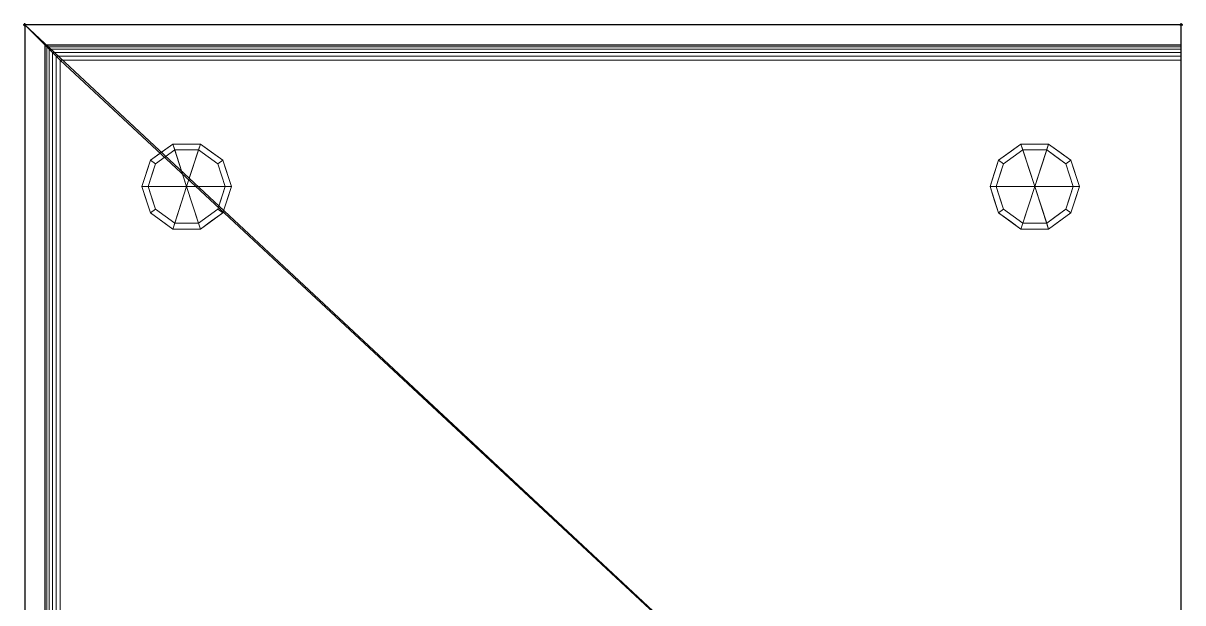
# Model space of a CAD drawing. Header units: millimetres. Extents: x -1 to 751, y -751 to 1.
# Drawn here: x -1 to 751, y -375 to 1 of the extents above; entities that cross this region are included whole.
import ezdxf

# ---------------------------------------------------------------- set-up
doc = ezdxf.new("R2010")
doc.units = ezdxf.units.MM
doc.header["$PDMODE"] = 34
for name, color, linetype in [('IQ_200_2D', 1, 'Continuous'), ('IQ_200_3D', 1, 'Continuous'), ('IQ_204_2D', 7, 'Continuous'), ('IQ_INS_3D', 3, 'Continuous')]:
    doc.layers.add(name, color=color, linetype=linetype)

msp = doc.modelspace()

# ---------------------------------------------------------------- linework, layer by layer
at = {"layer": 'IQ_200_2D'}
for p, q in [((750, -700), (750, 0)), ((750, 0), (0, 0)), ((0, 0), (0, -750))]:
    msp.add_line(p, q, dxfattribs=at)
at = {"layer": 'IQ_204_2D', "ltscale": 10}
msp.add_line((13, -13), (750, -13), dxfattribs=at)
at = {"layer": 'IQ_204_2D'}
msp.add_line((13, -13), (13, -750), dxfattribs=at)
at = {"layer": 'IQ_INS_3D'}
for p in [(0, 0), (750, 0)]:
    msp.add_point(p, dxfattribs=at)

# ---------------------------------------------------------------- meshes
at = {"layer": 'IQ_200_3D', "lineweight": 18}
mesh = msp.add_polyface(dxfattribs=at)
corners = [(750, 0, 850), (0, 0, 850), (0, 0, 1000), (750, 0, 1000)]
mesh.append_faces([[corners[k] for k in face] for face in [(0, 1, 2, 3)]])
mesh = msp.add_polyface(dxfattribs=at)
corners = [(750, -13, 1000), (750, 0, 1000), (0, 0, 1000), (0, -750, 1000), (13, -750, 1000), (13, -13, 1000)]
mesh.append_faces([[corners[k] for k in face] for face in [(3, 4, 5, 2)]], dxfattribs={"vtx2": -1})
mesh.append_faces([[corners[k] for k in face] for face in [(5, 0, 1, 2)]], dxfattribs={"vtx3": -1})
mesh = msp.add_polyface(dxfattribs=at)
corners = [(0, 0, 850), (0, -750, 850), (0, -750, 1000), (0, 0, 1000)]
mesh.append_faces([[corners[k] for k in face] for face in [(0, 1, 2, 3)]])
mesh = msp.add_polyface(dxfattribs=at)
corners = [(750, 0, 850), (750, -700, 850), (700, -750, 850), (0, -750, 850), (0, 0, 850)]
mesh.append_faces([[corners[k] for k in face] for face in [(1, 4, 0)]], dxfattribs={"vtx0": -1})
mesh.append_faces([[corners[k] for k in face] for face in [(2, 3, 4, 1)]], dxfattribs={"vtx2": -1})
mesh = msp.add_polyface(dxfattribs=at)
corners = [(750, 0, 1000), (750, -13, 1000), (750, -13, 910), (750, -13.34, 907.41), (750, -14.34, 905), (750, -15.93, 902.93), (750, -18, 901.34), (750, -20.41, 900.34), (750, -23, 900), (750, -700, 900), (750, -700, 850), (750, 0, 850)]
mesh.append_faces([[corners[k] for k in face] for face in [(8, 11, 7), (3, 11, 2)]], dxfattribs={"vtx0": -1, "vtx1": -1})
mesh.append_faces([[corners[k] for k in face] for face in [(11, 3, 4), (11, 4, 5)]], dxfattribs={"vtx0": -1, "vtx2": -1})
mesh.append_faces([[corners[k] for k in face] for face in [(6, 7, 11), (5, 6, 11)]], dxfattribs={"vtx1": -1, "vtx2": -1})
mesh.append_faces([[corners[k] for k in face] for face in [(0, 1, 2, 11)]], dxfattribs={"vtx2": -1})
mesh.append_faces([[corners[k] for k in face] for face in [(8, 9, 10, 11)]], dxfattribs={"vtx3": -1})
mesh = msp.add_polyface(dxfattribs=at)
corners = [(750, -13, 1000), (13, -13, 1000), (13, -13, 910), (750, -13, 910)]
mesh.append_faces([[corners[k] for k in face] for face in [(0, 1, 2, 3)]])
mesh = msp.add_polyface(dxfattribs=at)
corners = [(750, -23, 900), (750, -20.41, 900.34), (750, -18, 901.34), (750, -15.93, 902.93), (750, -14.34, 905), (750, -13.34, 907.41), (750, -13, 910), (13, -13, 910), (13.34, -13.34, 907.41), (14.34, -14.34, 905), (15.93, -15.93, 902.93), (18, -18, 901.34), (20.41, -20.41, 900.34), (23, -23, 900)]
mesh.append_faces([[corners[k] for k in face] for face in [(9, 4, 5, 8), (4, 9, 10, 3), (12, 1, 2, 11), (3, 10, 11, 2)]], dxfattribs={"vtx0": -1, "vtx2": -1})
mesh.append_faces([[corners[k] for k in face] for face in [(6, 7, 8, 5), (13, 0, 1, 12)]], dxfattribs={"vtx2": -1})
mesh = msp.add_polyface(dxfattribs=at)
corners = [(13, -750, 1000), (13, -750, 910), (13, -13, 910), (13, -13, 1000)]
mesh.append_faces([[corners[k] for k in face] for face in [(0, 1, 2, 3)]])
mesh = msp.add_polyface(dxfattribs=at)
corners = [(23, -23, 900), (20.41, -20.41, 900.34), (18, -18, 901.34), (15.93, -15.93, 902.93), (14.34, -14.34, 905), (13.34, -13.34, 907.41), (13, -13, 910), (13, -750, 910), (13.34, -750, 907.41), (14.34, -750, 905), (15.93, -750, 902.93), (18, -750, 901.34), (20.41, -750, 900.34), (23, -750, 900)]
mesh.append_faces([[corners[k] for k in face] for face in [(0, 1, 12, 13)]], dxfattribs={"vtx1": -1})
mesh.append_faces([[corners[k] for k in face] for face in [(4, 5, 8, 9), (9, 10, 3, 4), (1, 2, 11, 12), (10, 11, 2, 3)]], dxfattribs={"vtx1": -1, "vtx3": -1})
mesh.append_faces([[corners[k] for k in face] for face in [(5, 6, 7, 8)]], dxfattribs={"vtx3": -1})
mesh = msp.add_polyface(dxfattribs=at)
corners = [(700, -750, 900), (750, -700, 900), (750, -23, 900), (23, -23, 900), (23, -750, 900)]
mesh.append_faces([[corners[k] for k in face] for face in [(1, 2, 3)]], dxfattribs={"vtx2": -1})
mesh.append_faces([[corners[k] for k in face] for face in [(3, 4, 0, 1)]], dxfattribs={"vtx3": -1})
mesh = msp.add_polyface(dxfattribs=at)
corners = [(105, -105, 850), (134, -105, 850), (128.46, -87.95, 850), (113.96, -77.42, 850), (96.04, -77.42, 850), (81.54, -87.95, 850), (76, -105, 850)]
mesh.append_faces([[corners[k] for k in face] for face in [(0, 4, 5, 6)]], dxfattribs={"vtx0": -1})
mesh.append_faces([[corners[k] for k in face] for face in [(0, 3, 4)]], dxfattribs={"vtx0": -1, "vtx2": -1})
mesh.append_faces([[corners[k] for k in face] for face in [(0, 1, 2, 3)]], dxfattribs={"vtx3": -1})
mesh = msp.add_polyface(dxfattribs=at)
corners = [(76, -105, 850), (81.54, -87.95, 850), (96.04, -77.42, 850), (113.96, -77.42, 850), (128.46, -87.95, 850), (134, -105, 850), (134, -105, 75), (128.46, -87.95, 75), (113.96, -77.42, 75), (96.04, -77.42, 75), (81.54, -87.95, 75), (76, -105, 75), (131.01, -95.81, 850), (131.23, -96.48, 75), (121.21, -82.69, 850), (121.21, -82.69, 75), (105, -77.42, 850), (105, -77.42, 75), (88.79, -82.69, 850), (88.79, -82.69, 75), (78.99, -95.81, 850), (78.77, -96.48, 75)]
mesh.append_faces([[corners[k] for k in face] for face in [(13, 5, 6), (0, 21, 11)]], dxfattribs={"vtx0": -1})
mesh.append_faces([[corners[k] for k in face] for face in [(7, 12, 13), (5, 13, 12)]], dxfattribs={"vtx0": -1, "vtx1": -1})
mesh.append_faces([[corners[k] for k in face] for face in [(20, 10, 21), (14, 15, 8, 3), (4, 7, 15, 14), (7, 4, 12), (16, 17, 9, 2), (18, 19, 10, 1), (19, 18, 2, 9), (17, 16, 3, 8)]], dxfattribs={"vtx0": -1, "vtx2": -1})
mesh.append_faces([[corners[k] for k in face] for face in [(20, 1, 10), (0, 20, 21)]], dxfattribs={"vtx1": -1, "vtx2": -1})
mesh = msp.add_polyface(dxfattribs=at)
corners = [(76, -105, 75), (81.54, -87.95, 75), (96.04, -77.42, 75), (113.96, -77.42, 75), (128.46, -87.95, 75), (134, -105, 75), (130, -105, 75), (125.23, -90.31, 75), (112.73, -81.22, 75), (97.27, -81.22, 75), (84.77, -90.31, 75), (80, -105, 75)]
mesh.append_faces([[corners[k] for k in face] for face in [(10, 1, 2, 9)]], dxfattribs={"vtx0": -1, "vtx2": -1})
mesh.append_faces([[corners[k] for k in face] for face in [(6, 7, 4, 5)]], dxfattribs={"vtx1": -1})
mesh.append_faces([[corners[k] for k in face] for face in [(8, 9, 2, 3), (7, 8, 3, 4)]], dxfattribs={"vtx1": -1, "vtx3": -1})
mesh.append_faces([[corners[k] for k in face] for face in [(11, 0, 1, 10)]], dxfattribs={"vtx2": -1})
mesh = msp.add_polyface(dxfattribs=at)
corners = [(80, -105, 75), (84.77, -90.31, 75), (97.27, -81.22, 75), (112.73, -81.22, 75), (125.23, -90.31, 75), (130, -105, 75), (130, -105, 0), (125.23, -90.31, 0), (112.73, -81.22, 0), (97.27, -81.22, 0), (84.77, -90.31, 0), (80, -105, 0), (118.98, -85.76, 75), (118.98, -85.76, 0), (127.61, -97.65, 75), (127.61, -97.65, 0), (105, -81.22, 75), (105, -81.22, 0), (91.02, -85.76, 0), (91.02, -85.76, 75), (83.09, -95.5, 0), (82.39, -97.65, 75), (81.54, -100.25, 0)]
mesh.append_faces([[corners[k] for k in face] for face in [(15, 14, 5, 6)]], dxfattribs={"vtx0": -1})
mesh.append_faces([[corners[k] for k in face] for face in [(1, 20, 21), (21, 22, 0), (20, 1, 10)]], dxfattribs={"vtx0": -1, "vtx1": -1})
mesh.append_faces([[corners[k] for k in face] for face in [(14, 15, 7, 4), (21, 20, 22)]], dxfattribs={"vtx0": -1, "vtx2": -1})
mesh.append_faces([[corners[k] for k in face] for face in [(3, 12, 13, 8), (7, 13, 12, 4), (18, 10, 1, 19), (17, 9, 2, 16), (9, 18, 19, 2), (16, 3, 8, 17)]], dxfattribs={"vtx1": -1, "vtx3": -1})
mesh.append_faces([[corners[k] for k in face] for face in [(22, 11, 0)]], dxfattribs={"vtx2": -1})
mesh = msp.add_polyface(dxfattribs=at)
corners = [(80, -105, 0), (84.77, -90.31, 0), (97.27, -81.22, 0), (112.73, -81.22, 0), (125.23, -90.31, 0), (130, -105, 0), (105, -105, 0)]
mesh.append_faces([[corners[k] for k in face] for face in [(1, 2, 6, 0)]], dxfattribs={"vtx1": -1})
mesh.append_faces([[corners[k] for k in face] for face in [(2, 3, 6)]], dxfattribs={"vtx1": -1, "vtx2": -1})
mesh.append_faces([[corners[k] for k in face] for face in [(4, 5, 6, 3)]], dxfattribs={"vtx2": -1})
mesh = msp.add_polyface(dxfattribs=at)
corners = [(655, -105, 850), (684, -105, 850), (678.46, -87.95, 850), (663.96, -77.42, 850), (646.04, -77.42, 850), (631.54, -87.95, 850), (626, -105, 850)]
mesh.append_faces([[corners[k] for k in face] for face in [(0, 4, 5, 6)]], dxfattribs={"vtx0": -1})
mesh.append_faces([[corners[k] for k in face] for face in [(0, 3, 4)]], dxfattribs={"vtx0": -1, "vtx2": -1})
mesh.append_faces([[corners[k] for k in face] for face in [(0, 1, 2, 3)]], dxfattribs={"vtx3": -1})
mesh = msp.add_polyface(dxfattribs=at)
corners = [(626, -105, 850), (631.54, -87.95, 850), (646.04, -77.42, 850), (663.96, -77.42, 850), (678.46, -87.95, 850), (684, -105, 850), (684, -105, 75), (678.46, -87.95, 75), (663.96, -77.42, 75), (646.04, -77.42, 75), (631.54, -87.95, 75), (626, -105, 75), (681.01, -95.81, 850), (681.23, -96.48, 75), (671.21, -82.69, 850), (671.21, -82.69, 75), (655, -77.42, 850), (655, -77.42, 75), (638.79, -82.69, 850), (638.79, -82.69, 75), (628.99, -95.81, 850), (628.77, -96.48, 75)]
mesh.append_faces([[corners[k] for k in face] for face in [(13, 5, 6), (0, 21, 11)]], dxfattribs={"vtx0": -1})
mesh.append_faces([[corners[k] for k in face] for face in [(7, 12, 13), (5, 13, 12)]], dxfattribs={"vtx0": -1, "vtx1": -1})
mesh.append_faces([[corners[k] for k in face] for face in [(20, 10, 21), (14, 15, 8, 3), (4, 7, 15, 14), (7, 4, 12), (16, 17, 9, 2), (18, 19, 10, 1), (19, 18, 2, 9), (17, 16, 3, 8)]], dxfattribs={"vtx0": -1, "vtx2": -1})
mesh.append_faces([[corners[k] for k in face] for face in [(20, 1, 10), (0, 20, 21)]], dxfattribs={"vtx1": -1, "vtx2": -1})
mesh = msp.add_polyface(dxfattribs=at)
corners = [(626, -105, 75), (631.54, -87.95, 75), (646.04, -77.42, 75), (663.96, -77.42, 75), (678.46, -87.95, 75), (684, -105, 75), (680, -105, 75), (675.23, -90.31, 75), (662.73, -81.22, 75), (647.27, -81.22, 75), (634.77, -90.31, 75), (630, -105, 75)]
mesh.append_faces([[corners[k] for k in face] for face in [(10, 1, 2, 9)]], dxfattribs={"vtx0": -1, "vtx2": -1})
mesh.append_faces([[corners[k] for k in face] for face in [(6, 7, 4, 5)]], dxfattribs={"vtx1": -1})
mesh.append_faces([[corners[k] for k in face] for face in [(8, 9, 2, 3), (7, 8, 3, 4)]], dxfattribs={"vtx1": -1, "vtx3": -1})
mesh.append_faces([[corners[k] for k in face] for face in [(11, 0, 1, 10)]], dxfattribs={"vtx2": -1})
mesh = msp.add_polyface(dxfattribs=at)
corners = [(630, -105, 75), (634.77, -90.31, 75), (647.27, -81.22, 75), (662.73, -81.22, 75), (675.23, -90.31, 75), (680, -105, 75), (680, -105, 0), (675.23, -90.31, 0), (662.73, -81.22, 0), (647.27, -81.22, 0), (634.77, -90.31, 0), (630, -105, 0), (668.98, -85.76, 75), (668.98, -85.76, 0), (677.61, -97.65, 75), (677.61, -97.65, 0), (655, -81.22, 75), (655, -81.22, 0), (641.02, -85.76, 0), (641.02, -85.76, 75), (633.09, -95.5, 0), (632.39, -97.65, 75), (631.54, -100.25, 0)]
mesh.append_faces([[corners[k] for k in face] for face in [(15, 14, 5, 6)]], dxfattribs={"vtx0": -1})
mesh.append_faces([[corners[k] for k in face] for face in [(1, 20, 21), (21, 22, 0), (20, 1, 10)]], dxfattribs={"vtx0": -1, "vtx1": -1})
mesh.append_faces([[corners[k] for k in face] for face in [(14, 15, 7, 4), (21, 20, 22)]], dxfattribs={"vtx0": -1, "vtx2": -1})
mesh.append_faces([[corners[k] for k in face] for face in [(3, 12, 13, 8), (7, 13, 12, 4), (18, 10, 1, 19), (17, 9, 2, 16), (9, 18, 19, 2), (16, 3, 8, 17)]], dxfattribs={"vtx1": -1, "vtx3": -1})
mesh.append_faces([[corners[k] for k in face] for face in [(22, 11, 0)]], dxfattribs={"vtx2": -1})
mesh = msp.add_polyface(dxfattribs=at)
corners = [(630, -105, 0), (634.77, -90.31, 0), (647.27, -81.22, 0), (662.73, -81.22, 0), (675.23, -90.31, 0), (680, -105, 0), (655, -105, 0)]
mesh.append_faces([[corners[k] for k in face] for face in [(1, 2, 6, 0)]], dxfattribs={"vtx1": -1})
mesh.append_faces([[corners[k] for k in face] for face in [(2, 3, 6)]], dxfattribs={"vtx1": -1, "vtx2": -1})
mesh.append_faces([[corners[k] for k in face] for face in [(4, 5, 6, 3)]], dxfattribs={"vtx2": -1})
mesh = msp.add_polyface(dxfattribs=at)
corners = [(105, -105, 850), (76, -105, 850), (81.54, -122.05, 850), (96.04, -132.58, 850), (113.96, -132.58, 850), (128.46, -122.05, 850), (134, -105, 850)]
mesh.append_faces([[corners[k] for k in face] for face in [(0, 4, 5, 6)]], dxfattribs={"vtx0": -1})
mesh.append_faces([[corners[k] for k in face] for face in [(4, 0, 3)]], dxfattribs={"vtx0": -1, "vtx1": -1})
mesh.append_faces([[corners[k] for k in face] for face in [(0, 1, 2, 3)]], dxfattribs={"vtx3": -1})
mesh = msp.add_polyface(dxfattribs=at)
corners = [(134, -105, 850), (128.46, -122.05, 850), (113.96, -132.58, 850), (96.04, -132.58, 850), (81.54, -122.05, 850), (76, -105, 850), (76, -105, 75), (81.54, -122.05, 75), (96.04, -132.58, 75), (113.96, -132.58, 75), (128.46, -122.05, 75), (134, -105, 75), (78.99, -114.19, 75), (78.77, -113.52, 850), (88.79, -127.31, 850), (88.79, -127.31, 75), (105, -132.58, 850), (105, -132.58, 75), (121.21, -127.31, 850), (121.21, -127.31, 75), (131.01, -114.19, 850), (131.23, -113.52, 75)]
mesh.append_faces([[corners[k] for k in face] for face in [(6, 13, 5)]], dxfattribs={"vtx0": -1})
mesh.append_faces([[corners[k] for k in face] for face in [(7, 4, 12), (1, 10, 20)]], dxfattribs={"vtx0": -1, "vtx1": -1})
mesh.append_faces([[corners[k] for k in face] for face in [(14, 15, 8, 3), (4, 7, 15, 14), (12, 4, 13), (10, 1, 18, 19), (20, 10, 21), (2, 9, 19, 18), (9, 2, 16)]], dxfattribs={"vtx0": -1, "vtx2": -1})
mesh.append_faces([[corners[k] for k in face] for face in [(6, 12, 13), (0, 20, 21), (8, 17, 3)]], dxfattribs={"vtx1": -1, "vtx2": -1})
mesh.append_faces([[corners[k] for k in face] for face in [(17, 9, 16, 3)]], dxfattribs={"vtx1": -1, "vtx3": -1})
mesh.append_faces([[corners[k] for k in face] for face in [(21, 11, 0)]], dxfattribs={"vtx2": -1})
mesh = msp.add_polyface(dxfattribs=at)
corners = [(134, -105, 75), (128.46, -122.05, 75), (113.96, -132.58, 75), (96.04, -132.58, 75), (81.54, -122.05, 75), (76, -105, 75), (80, -105, 75), (84.77, -119.69, 75), (97.27, -128.78, 75), (112.73, -128.78, 75), (125.23, -119.69, 75), (130, -105, 75)]
mesh.append_faces([[corners[k] for k in face] for face in [(1, 10, 11, 0)]], dxfattribs={"vtx0": -1})
mesh.append_faces([[corners[k] for k in face] for face in [(3, 8, 9, 2), (2, 9, 10, 1)]], dxfattribs={"vtx0": -1, "vtx2": -1})
mesh.append_faces([[corners[k] for k in face] for face in [(3, 4, 7, 8)]], dxfattribs={"vtx1": -1, "vtx3": -1})
mesh.append_faces([[corners[k] for k in face] for face in [(4, 5, 6, 7)]], dxfattribs={"vtx3": -1})
mesh = msp.add_polyface(dxfattribs=at)
corners = [(130, -105, 75), (125.23, -119.69, 75), (112.73, -128.78, 75), (97.27, -128.78, 75), (84.77, -119.69, 75), (80, -105, 75), (80, -105, 0), (84.77, -119.69, 0), (97.27, -128.78, 0), (112.73, -128.78, 0), (125.23, -119.69, 0), (130, -105, 0), (83.09, -114.5, 75), (82.39, -112.35, 0), (91.02, -124.24, 0), (91.02, -124.24, 75), (105, -128.78, 75), (105, -128.78, 0), (118.98, -124.24, 0), (118.98, -124.24, 75), (126.91, -114.5, 0), (127.61, -112.35, 75), (81.54, -109.75, 75), (128.46, -109.75, 0)]
mesh.append_faces([[corners[k] for k in face] for face in [(7, 12, 13), (21, 23, 0), (1, 20, 21), (20, 1, 10)]], dxfattribs={"vtx0": -1, "vtx1": -1})
mesh.append_faces([[corners[k] for k in face] for face in [(13, 12, 22), (7, 4, 12), (21, 20, 23)]], dxfattribs={"vtx0": -1, "vtx2": -1})
mesh.append_faces([[corners[k] for k in face] for face in [(6, 13, 22)]], dxfattribs={"vtx1": -1, "vtx2": -1})
mesh.append_faces([[corners[k] for k in face] for face in [(15, 4, 7, 14), (3, 15, 14, 8), (17, 9, 2, 16), (19, 2, 9, 18), (18, 10, 1, 19), (16, 3, 8, 17)]], dxfattribs={"vtx1": -1, "vtx3": -1})
mesh.append_faces([[corners[k] for k in face] for face in [(22, 5, 6), (23, 11, 0)]], dxfattribs={"vtx2": -1})
mesh = msp.add_polyface(dxfattribs=at)
corners = [(130, -105, 0), (125.23, -119.69, 0), (112.73, -128.78, 0), (97.27, -128.78, 0), (84.77, -119.69, 0), (80, -105, 0), (105, -105, 0)]
mesh.append_faces([[corners[k] for k in face] for face in [(3, 6, 2)]], dxfattribs={"vtx0": -1, "vtx1": -1})
mesh.append_faces([[corners[k] for k in face] for face in [(1, 2, 6, 0)]], dxfattribs={"vtx1": -1})
mesh.append_faces([[corners[k] for k in face] for face in [(4, 5, 6, 3)]], dxfattribs={"vtx2": -1})
mesh = msp.add_polyface(dxfattribs=at)
corners = [(655, -105, 850), (626, -105, 850), (631.54, -122.05, 850), (646.04, -132.58, 850), (663.96, -132.58, 850), (678.46, -122.05, 850), (684, -105, 850)]
mesh.append_faces([[corners[k] for k in face] for face in [(0, 4, 5, 6)]], dxfattribs={"vtx0": -1})
mesh.append_faces([[corners[k] for k in face] for face in [(4, 0, 3)]], dxfattribs={"vtx0": -1, "vtx1": -1})
mesh.append_faces([[corners[k] for k in face] for face in [(0, 1, 2, 3)]], dxfattribs={"vtx3": -1})
mesh = msp.add_polyface(dxfattribs=at)
corners = [(684, -105, 850), (678.46, -122.05, 850), (663.96, -132.58, 850), (646.04, -132.58, 850), (631.54, -122.05, 850), (626, -105, 850), (626, -105, 75), (631.54, -122.05, 75), (646.04, -132.58, 75), (663.96, -132.58, 75), (678.46, -122.05, 75), (684, -105, 75), (628.99, -114.19, 75), (628.77, -113.52, 850), (638.79, -127.31, 850), (638.79, -127.31, 75), (655, -132.58, 850), (655, -132.58, 75), (671.21, -127.31, 850), (671.21, -127.31, 75), (681.01, -114.19, 850), (681.23, -113.52, 75)]
mesh.append_faces([[corners[k] for k in face] for face in [(6, 13, 5)]], dxfattribs={"vtx0": -1})
mesh.append_faces([[corners[k] for k in face] for face in [(7, 4, 12), (1, 10, 20)]], dxfattribs={"vtx0": -1, "vtx1": -1})
mesh.append_faces([[corners[k] for k in face] for face in [(14, 15, 8, 3), (4, 7, 15, 14), (12, 4, 13), (10, 1, 18, 19), (20, 10, 21), (2, 9, 19, 18), (9, 2, 16)]], dxfattribs={"vtx0": -1, "vtx2": -1})
mesh.append_faces([[corners[k] for k in face] for face in [(6, 12, 13), (0, 20, 21), (8, 17, 3)]], dxfattribs={"vtx1": -1, "vtx2": -1})
mesh.append_faces([[corners[k] for k in face] for face in [(17, 9, 16, 3)]], dxfattribs={"vtx1": -1, "vtx3": -1})
mesh.append_faces([[corners[k] for k in face] for face in [(21, 11, 0)]], dxfattribs={"vtx2": -1})
mesh = msp.add_polyface(dxfattribs=at)
corners = [(684, -105, 75), (678.46, -122.05, 75), (663.96, -132.58, 75), (646.04, -132.58, 75), (631.54, -122.05, 75), (626, -105, 75), (630, -105, 75), (634.77, -119.69, 75), (647.27, -128.78, 75), (662.73, -128.78, 75), (675.23, -119.69, 75), (680, -105, 75)]
mesh.append_faces([[corners[k] for k in face] for face in [(1, 10, 11, 0)]], dxfattribs={"vtx0": -1})
mesh.append_faces([[corners[k] for k in face] for face in [(3, 8, 9, 2), (2, 9, 10, 1)]], dxfattribs={"vtx0": -1, "vtx2": -1})
mesh.append_faces([[corners[k] for k in face] for face in [(3, 4, 7, 8)]], dxfattribs={"vtx1": -1, "vtx3": -1})
mesh.append_faces([[corners[k] for k in face] for face in [(4, 5, 6, 7)]], dxfattribs={"vtx3": -1})
mesh = msp.add_polyface(dxfattribs=at)
corners = [(680, -105, 75), (675.23, -119.69, 75), (662.73, -128.78, 75), (647.27, -128.78, 75), (634.77, -119.69, 75), (630, -105, 75), (630, -105, 0), (634.77, -119.69, 0), (647.27, -128.78, 0), (662.73, -128.78, 0), (675.23, -119.69, 0), (680, -105, 0), (633.09, -114.5, 75), (632.39, -112.35, 0), (641.02, -124.24, 0), (641.02, -124.24, 75), (655, -128.78, 75), (655, -128.78, 0), (668.98, -124.24, 0), (668.98, -124.24, 75), (676.91, -114.5, 0), (677.61, -112.35, 75), (631.54, -109.75, 75), (678.46, -109.75, 0)]
mesh.append_faces([[corners[k] for k in face] for face in [(7, 12, 13), (21, 23, 0), (1, 20, 21), (20, 1, 10)]], dxfattribs={"vtx0": -1, "vtx1": -1})
mesh.append_faces([[corners[k] for k in face] for face in [(13, 12, 22), (7, 4, 12), (21, 20, 23)]], dxfattribs={"vtx0": -1, "vtx2": -1})
mesh.append_faces([[corners[k] for k in face] for face in [(6, 13, 22)]], dxfattribs={"vtx1": -1, "vtx2": -1})
mesh.append_faces([[corners[k] for k in face] for face in [(15, 4, 7, 14), (3, 15, 14, 8), (17, 9, 2, 16), (19, 2, 9, 18), (18, 10, 1, 19), (16, 3, 8, 17)]], dxfattribs={"vtx1": -1, "vtx3": -1})
mesh.append_faces([[corners[k] for k in face] for face in [(22, 5, 6), (23, 11, 0)]], dxfattribs={"vtx2": -1})
mesh = msp.add_polyface(dxfattribs=at)
corners = [(680, -105, 0), (675.23, -119.69, 0), (662.73, -128.78, 0), (647.27, -128.78, 0), (634.77, -119.69, 0), (630, -105, 0), (655, -105, 0)]
mesh.append_faces([[corners[k] for k in face] for face in [(3, 6, 2)]], dxfattribs={"vtx0": -1, "vtx1": -1})
mesh.append_faces([[corners[k] for k in face] for face in [(1, 2, 6, 0)]], dxfattribs={"vtx1": -1})
mesh.append_faces([[corners[k] for k in face] for face in [(4, 5, 6, 3)]], dxfattribs={"vtx2": -1})

doc.saveas('drawing.dxf')
